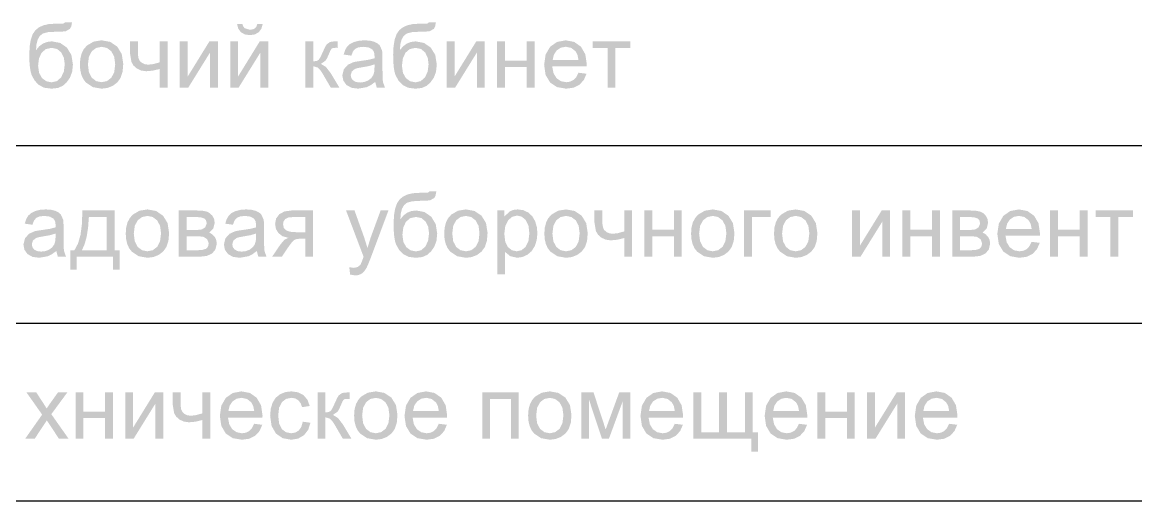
# Model space of a CAD drawing. Header units: millimetres. Extents: x 0 to 420, y 0 to 297.
# Drawn here: x 23.62 to 45.63, y 119.63 to 129.1 of the extents above; entities that cross this region are included whole.
import ezdxf

# ---------------------------------------------------------------- set-up
doc = ezdxf.new("R2010")
doc.units = ezdxf.units.MM
doc.layers.get('0').update_dxf_attribs({"linetype": 'CONTINUOUS'})

msp = doc.modelspace()

# ---------------------------------------------------------------- hatches: boundary and pattern name
at = {"true_color": 0x0000fb}
h = msp.add_hatch(color=0, dxfattribs=at)
h.paths.add_polyline_path([(24.469055, 129.096933), (24.605756, 129.095279), (24.590736, 129.017006), (24.564966, 128.966846), (24.483938, 128.920544), (24.410488, 128.91262), (24.28991, 128.910071), (24.127922, 128.9007), (24.027532, 128.873139), (23.967656, 128.824839), (23.92721, 128.754628), (23.903577, 128.661679), (23.893586, 128.545166), (23.956769, 128.621165), (24.030288, 128.675253), (24.113383, 128.707775), (24.207228, 128.718799), (24.371352, 128.687862), (24.504884, 128.595327), (24.593216, 128.449737), (24.622844, 128.260739), (24.607961, 128.11508), (24.563313, 127.998361), (24.498407, 127.90741), (24.422753, 127.839611), (24.326428, 127.797443), (24.201164, 127.783387), (24.055988, 127.80199), (23.947605, 127.857801), (23.867404, 127.942895), (23.808699, 128.049072), (23.787718, 128.117793), (23.772732, 128.208167), (23.763741, 128.320141), (23.760743, 128.453664), (23.7684, 128.620045), (23.791405, 128.756971), (23.829809, 128.864337), (23.883664, 128.942041), (23.953204, 128.997025), (24.039383, 129.036299), (24.142098, 129.059863), (24.261247, 129.067718), (24.385684, 129.068958), (24.441494, 129.072679)], flags=0)
h.paths.add_polyline_path([(24.461338, 128.265149), (24.444388, 128.394891), (24.393538, 128.499415), (24.311821, 128.567904), (24.202818, 128.590917), (24.088716, 128.566664), (24.004381, 128.494454), (23.952291, 128.381593), (23.934927, 128.236486), (23.954082, 128.095857), (24.012098, 127.992848), (24.098018, 127.929596), (24.201716, 127.908513), (24.306378, 127.932904), (24.389129, 128.006078), (24.443217, 128.119697)], flags=0)
h = msp.add_hatch(color=0, dxfattribs=at)
h.paths.add_polyline_path([(27.731148, 128.718799), (27.88604, 128.718799), (27.88604, 128.021512), (28.315988, 128.718799), (28.483006, 128.718799), (28.483006, 127.804333), (28.328115, 127.804333), (28.328115, 128.497762), (27.898167, 127.804333), (27.731148, 127.804333)], flags=0)
h.paths.add_polyline_path([(28.269135, 129.065513), (28.374968, 129.065513), (28.348785, 128.969946), (28.296144, 128.899598), (28.21925, 128.856465), (28.120858, 128.842271), (28.021501, 128.856465), (27.944469, 128.899598), (27.891897, 128.969533), (27.866196, 129.065513), (27.972029, 129.065513), (27.989806, 129.013837), (28.019985, 128.97787), (28.115897, 128.949207), (28.177013, 128.955959), (28.221179, 128.976768), (28.250944, 129.012872)], flags=0)
h = msp.add_hatch(color=0, dxfattribs=at)
h.paths.add_polyline_path([(31.660897, 129.096933), (31.797599, 129.095279), (31.782578, 129.017006), (31.756809, 128.966846), (31.67578, 128.920544), (31.602331, 128.91262), (31.481752, 128.910071), (31.319764, 128.9007), (31.219374, 128.873139), (31.159498, 128.824839), (31.119053, 128.754628), (31.095419, 128.661679), (31.085429, 128.545166), (31.148612, 128.621165), (31.22213, 128.675253), (31.305226, 128.707775), (31.39907, 128.718799), (31.563194, 128.687862), (31.696726, 128.595327), (31.785059, 128.449737), (31.814686, 128.260739), (31.799804, 128.11508), (31.755155, 127.998361), (31.69025, 127.90741), (31.614595, 127.839611), (31.51827, 127.797443), (31.393007, 127.783387), (31.24783, 127.80199), (31.139448, 127.857801), (31.059246, 127.942895), (31.000541, 128.049072), (30.979561, 128.117793), (30.964575, 128.208167), (30.955583, 128.320141), (30.952586, 128.453664), (30.960242, 128.620045), (30.983247, 128.756971), (31.021651, 128.864337), (31.075507, 128.942041), (31.145046, 128.997025), (31.231225, 129.036299), (31.333941, 129.059863), (31.453089, 129.067718), (31.577526, 129.068958), (31.633337, 129.072679)], flags=0)
h.paths.add_polyline_path([(31.65318, 128.265149), (31.63623, 128.394891), (31.585381, 128.499415), (31.503663, 128.567904), (31.39466, 128.590917), (31.280559, 128.566664), (31.196223, 128.494454), (31.144133, 128.381593), (31.12677, 128.236486), (31.145924, 128.095857), (31.20394, 127.992848), (31.289861, 127.929596), (31.393558, 127.908513), (31.49822, 127.932904), (31.580971, 128.006078), (31.635059, 128.119697)], flags=0)
h = msp.add_hatch(color=0, dxfattribs=at)
h.paths.add_polyline_path([(24.760931, 128.261842), (24.769733, 128.380585), (24.796208, 128.482948), (24.840461, 128.568877), (24.902593, 128.638322), (25.033162, 128.714251), (25.189776, 128.739745), (25.361273, 128.708739), (25.498457, 128.615722), (25.588029, 128.468478), (25.61807, 128.274519), (25.604841, 128.116596), (25.565154, 127.996707), (25.499973, 127.906997), (25.410814, 127.839611), (25.305049, 127.797443), (25.189776, 127.783387), (25.016212, 127.814048), (24.879442, 127.906308), (24.827438, 127.974727), (24.790421, 128.056789), (24.768286, 128.152494)], flags=0)
h.paths.add_polyline_path([(24.920232, 128.261842), (24.939318, 128.107984), (24.996851, 127.998361), (25.083185, 127.932904), (25.189776, 127.911269), (25.295678, 127.933179), (25.38215, 127.998912), (25.439477, 128.109706), (25.458769, 128.266802), (25.439408, 128.415699), (25.381599, 128.523669), (25.294783, 128.589401), (25.189776, 128.611312), (25.083185, 128.58947), (24.996851, 128.52422), (24.939318, 128.414942)], flags=0)
for points in [[(25.751802, 128.718799), (25.906693, 128.718799), (25.906693, 128.545717), (25.91, 128.44891), (25.919922, 128.383109), (25.94266, 128.33598), (25.984414, 128.295466), (26.041465, 128.267216), (26.111745, 128.257983), (26.212273, 128.269627), (26.338846, 128.304836), (26.338846, 128.718799), (26.494289, 128.718799), (26.494289, 127.804333), (26.338846, 127.804333), (26.338846, 128.173096), (26.200697, 128.13961), (26.072058, 128.128447), (25.973803, 128.141677), (25.887952, 128.181364), (25.821117, 128.240137), (25.779914, 128.3109), (25.751802, 128.479572)], [(26.73604, 128.718799), (26.890931, 128.718799), (26.890931, 128.021512), (27.320879, 128.718799), (27.487897, 128.718799), (27.487897, 127.804333), (27.333006, 127.804333), (27.333006, 128.497762), (26.903058, 127.804333), (26.73604, 127.804333)], [(29.220039, 128.718799), (29.375482, 128.718799), (29.375482, 128.323578), (29.438251, 128.330606), (29.47911, 128.35169), (29.515904, 128.407362), (29.566753, 128.517605), (29.607543, 128.607385), (29.640065, 128.66037), (29.70566, 128.706672), (29.754029, 128.715629), (29.824722, 128.718799), (29.856141, 128.718799), (29.856141, 128.590917), (29.812595, 128.591468), (29.762297, 128.586921), (29.734323, 128.573278), (29.71131, 128.535658), (29.679201, 128.46083), (29.645302, 128.384694), (29.614709, 128.336256), (29.52431, 128.273968), (29.623046, 128.213679), (29.720543, 128.087657), (29.890317, 127.804333), (29.719991, 127.804333), (29.554627, 128.087657), (29.506671, 128.158351), (29.46533, 128.200105), (29.375482, 128.227115), (29.375482, 127.804333), (29.220039, 127.804333)], [(32.010651, 128.718799), (32.165542, 128.718799), (32.165542, 128.021512), (32.59549, 128.718799), (32.762508, 128.718799), (32.762508, 127.804333), (32.607617, 127.804333), (32.607617, 128.497762), (32.177669, 127.804333), (32.010651, 127.804333)], [(33.006862, 128.718799), (33.161753, 128.718799), (33.161753, 128.33846), (33.59115, 128.33846), (33.59115, 128.718799), (33.746593, 128.718799), (33.746593, 127.804333), (33.59115, 127.804333), (33.59115, 128.210027), (33.161753, 128.210027), (33.161753, 127.804333), (33.006862, 127.804333)], [(34.894391, 128.718799), (35.63798, 128.718799), (35.63798, 128.590917), (35.34308, 128.590917), (35.34308, 127.804333), (35.189291, 127.804333), (35.189291, 128.590917), (34.894391, 128.590917)], [(30.102274, 124.107773), (30.085186, 124.253294), (30.173932, 124.239513), (30.256614, 124.256601), (30.307326, 124.305108), (30.32648, 124.345553), (30.35473, 124.420312), (30.368511, 124.458346), (30.021796, 125.374466), (30.188814, 125.374466), (30.378984, 124.844748), (30.44513, 124.633081), (30.509071, 124.84144), (30.704752, 125.374466), (30.859643, 125.374466), (30.511827, 124.444565), (30.461873, 124.317304), (30.424735, 124.236757), (30.380224, 124.17068), (30.329926, 124.124861), (30.271221, 124.098058), (30.202595, 124.089032)], [(34.93208, 125.374466), (35.086972, 125.374466), (35.086972, 125.201384), (35.090279, 125.104577), (35.100201, 125.038776), (35.122938, 124.991647), (35.164693, 124.951132), (35.221744, 124.922883), (35.292024, 124.91365), (35.392552, 124.925294), (35.519124, 124.960503), (35.519124, 125.374466), (35.674567, 125.374466), (35.674567, 124.46), (35.519124, 124.46), (35.519124, 124.828763), (35.380976, 124.795276), (35.252336, 124.784114), (35.154082, 124.797343), (35.06823, 124.837031), (35.001395, 124.895804), (34.960192, 124.966566), (34.93208, 125.135238)], [(35.91742, 125.374466), (36.072312, 125.374466), (36.072312, 124.994127), (36.501709, 124.994127), (36.501709, 125.374466), (36.657151, 125.374466), (36.657151, 124.46), (36.501709, 124.46), (36.501709, 124.865694), (36.072312, 124.865694), (36.072312, 124.46), (35.91742, 124.46)], [(37.889837, 125.374466), (38.415696, 125.374466), (38.415696, 125.246584), (38.044728, 125.246584), (38.044728, 124.46), (37.889837, 124.46)], [(40.023145, 125.374466), (40.178036, 125.374466), (40.178036, 124.677178), (40.607984, 125.374466), (40.775002, 125.374466), (40.775002, 124.46), (40.620111, 124.46), (40.620111, 125.153428), (40.190163, 124.46), (40.023145, 124.46)], [(41.019356, 125.374466), (41.174248, 125.374466), (41.174248, 124.994127), (41.603644, 124.994127), (41.603644, 125.374466), (41.759087, 125.374466), (41.759087, 124.46), (41.603644, 124.46), (41.603644, 124.865694), (41.174248, 124.865694), (41.174248, 124.46), (41.019356, 124.46)], [(43.937037, 125.374466), (44.091928, 125.374466), (44.091928, 124.994127), (44.521325, 124.994127), (44.521325, 125.374466), (44.676768, 125.374466), (44.676768, 124.46), (44.521325, 124.46), (44.521325, 124.865694), (44.091928, 124.865694), (44.091928, 124.46), (43.937037, 124.46)], [(44.834797, 125.374466), (45.578387, 125.374466), (45.578387, 125.246584), (45.283487, 125.246584), (45.283487, 124.46), (45.129698, 124.46), (45.129698, 125.246584), (44.834797, 125.246584)], [(23.680125, 120.861666), (24.014713, 121.337365), (23.705481, 121.776132), (23.898958, 121.776132), (24.039517, 121.56171), (24.103458, 121.459184), (24.172912, 121.560056), (24.327252, 121.776132), (24.51246, 121.776132), (24.196063, 121.345633), (24.536714, 120.861666), (24.345993, 120.861666), (24.15858, 121.146093), (24.108419, 121.222712), (23.86809, 120.861666)], [(24.674935, 121.776132), (24.829827, 121.776132), (24.829827, 121.395794), (25.259224, 121.395794), (25.259224, 121.776132), (25.414666, 121.776132), (25.414666, 120.861666), (25.259224, 120.861666), (25.259224, 121.267361), (24.829827, 121.267361), (24.829827, 120.861666), (24.674935, 120.861666)], [(25.656481, 121.776132), (25.811372, 121.776132), (25.811372, 121.078845), (26.24132, 121.776132), (26.408338, 121.776132), (26.408338, 120.861666), (26.253447, 120.861666), (26.253447, 121.555095), (25.823499, 120.861666), (25.656481, 120.861666)], [(26.594815, 121.776132), (26.749706, 121.776132), (26.749706, 121.603051), (26.753013, 121.506244), (26.762935, 121.440442), (26.785673, 121.393313), (26.827427, 121.352799), (26.884478, 121.324549), (26.954758, 121.315316), (27.055286, 121.326961), (27.181859, 121.36217), (27.181859, 121.776132), (27.337302, 121.776132), (27.337302, 120.861666), (27.181859, 120.861666), (27.181859, 121.230429), (27.04371, 121.196943), (26.915071, 121.185781), (26.816816, 121.19901), (26.730965, 121.238697), (26.66413, 121.297471), (26.622927, 121.368233), (26.594815, 121.536905)], [(29.165787, 121.196805), (29.317922, 121.176961), (29.273412, 121.036333), (29.190041, 120.930017), (29.075594, 120.863044), (28.937584, 120.84072), (28.767947, 120.871381), (28.635518, 120.963641), (28.549942, 121.112814), (28.521416, 121.315316), (28.533543, 121.454154), (28.570475, 121.574388), (28.632142, 121.671539), (28.719854, 121.741406), (28.824447, 121.783091), (28.938135, 121.797079), (29.073596, 121.77813), (29.181772, 121.721562), (29.259425, 121.630129), (29.303591, 121.50769), (29.152558, 121.484539), (29.122792, 121.565086), (29.07649, 121.622894), (29.016132, 121.657897), (28.944199, 121.669748), (28.837952, 121.648664), (28.754029, 121.585412), (28.698977, 121.47696), (28.680718, 121.319726), (28.698219, 121.160563), (28.751273, 121.051835), (28.832646, 120.989341), (28.93593, 120.968602), (29.019439, 120.982382), (29.088066, 121.024275), (29.138089, 121.09545)], [(29.457798, 121.776132), (29.613241, 121.776132), (29.613241, 121.380911), (29.67601, 121.387939), (29.716869, 121.409023), (29.753663, 121.464696), (29.804512, 121.574939), (29.845302, 121.664718), (29.877824, 121.717704), (29.943419, 121.764006), (29.991788, 121.772963), (30.062481, 121.776132), (30.0939, 121.776132), (30.0939, 121.64825), (30.050354, 121.648802), (30.000056, 121.644254), (29.972082, 121.630611), (29.949069, 121.592991), (29.91696, 121.518164), (29.883061, 121.442027), (29.852468, 121.393589), (29.762069, 121.331302), (29.860805, 121.271012), (29.958301, 121.144991), (30.128076, 120.861666), (29.95775, 120.861666), (29.792386, 121.144991), (29.74443, 121.215684), (29.703089, 121.257439), (29.613241, 121.284448), (29.613241, 120.861666), (29.457798, 120.861666)], [(32.714134, 121.776132), (33.435674, 121.776132), (33.435674, 120.861666), (33.280783, 120.861666), (33.280783, 121.64825), (32.869025, 121.64825), (32.869025, 120.861666), (32.714134, 120.861666)], [(34.672055, 121.776132), (34.912936, 121.776132), (35.153266, 121.044118), (35.420606, 121.776132), (35.643297, 121.776132), (35.643297, 120.861666), (35.488405, 120.861666), (35.488405, 121.59809), (35.217758, 120.861666), (35.079403, 120.861666), (34.82364, 121.633368), (34.82364, 120.861666), (34.672055, 120.861666)], [(36.887124, 121.776132), (37.042567, 121.776132), (37.042567, 120.988997), (37.395345, 120.988997), (37.395345, 121.776132), (37.550236, 121.776132), (37.550236, 120.988997), (37.904668, 120.988997), (37.904668, 121.776132), (38.058457, 121.776132), (38.058457, 120.988997), (38.160983, 120.988997), (38.160983, 120.602595), (38.03255, 120.602595), (38.03255, 120.861666), (36.887124, 120.861666)], [(39.338105, 121.776132), (39.492997, 121.776132), (39.492997, 121.395794), (39.922393, 121.395794), (39.922393, 121.776132), (40.077836, 121.776132), (40.077836, 120.861666), (39.922393, 120.861666), (39.922393, 121.267361), (39.492997, 121.267361), (39.492997, 120.861666), (39.338105, 120.861666)], [(40.31965, 121.776132), (40.474542, 121.776132), (40.474542, 121.078845), (40.90449, 121.776132), (41.071508, 121.776132), (41.071508, 120.861666), (40.916617, 120.861666), (40.916617, 121.555095), (40.486669, 120.861666), (40.31965, 120.861666)]]:
    msp.add_hatch(color=0, dxfattribs=at).paths.add_polyline_path(points, flags=0)
h = msp.add_hatch(color=0, dxfattribs=at)
h.paths.add_polyline_path([(30.597817, 127.917332), (30.513206, 127.854562), (30.431901, 127.813703), (30.261025, 127.783387), (30.127424, 127.801715), (30.028963, 127.857249), (29.968467, 127.941172), (29.948486, 128.045765), (29.978803, 128.168135), (30.058729, 128.257432), (30.170625, 128.308144), (30.227745, 128.319719), (30.308429, 128.331295), (30.4709, 128.355755), (30.584588, 128.384763), (30.585691, 128.425552), (30.574597, 128.505892), (30.541593, 128.558947), (30.467662, 128.598152), (30.365204, 128.611312), (30.269706, 128.601528), (30.203147, 128.572727), (30.158016, 128.51981), (30.126528, 128.437128), (29.974944, 128.458074), (30.002229, 128.546131), (30.042743, 128.61517), (30.100552, 128.668018), (30.179445, 128.707223), (30.276183, 128.731546), (30.387804, 128.739745), (30.493638, 128.732786), (30.577974, 128.712184), (30.641225, 128.680765), (30.685461, 128.642731), (30.733967, 128.537449), (30.739686, 128.481707), (30.741684, 128.394133), (30.741684, 128.187427), (30.742305, 128.08913), (30.744165, 128.010832), (30.747266, 127.952481), (30.751606, 127.914025), (30.790743, 127.804333), (30.628685, 127.804333)], flags=0)
h.paths.add_polyline_path([(30.584588, 128.263495), (30.479168, 128.231387), (30.33158, 128.205066), (30.25, 128.190184), (30.196533, 128.173647), (30.135348, 128.123486), (30.11385, 128.049624), (30.125495, 127.992917), (30.160704, 127.946546), (30.218168, 127.915541), (30.297956, 127.905205), (30.382568, 127.914851), (30.457257, 127.944342), (30.517615, 127.990575), (30.559783, 128.051277), (30.578387, 128.116596), (30.584588, 128.20672)], flags=0)
h = msp.add_hatch(color=0, dxfattribs=at)
h.paths.add_polyline_path([(34.614588, 128.098682), (34.774991, 128.078838), (34.720835, 127.954263), (34.634432, 127.861108), (34.517574, 127.802817), (34.372604, 127.783387), (34.192426, 127.814117), (34.054002, 127.906859), (33.965945, 128.055687), (33.936593, 128.254124), (33.966083, 128.458625), (34.055104, 128.611863), (34.191668, 128.707637), (34.363785, 128.739745), (34.530459, 128.708395), (34.663646, 128.614619), (34.750738, 128.464482), (34.779952, 128.263495), (34.77885, 128.222154), (34.096997, 128.222154), (34.122284, 128.088691), (34.181884, 127.991195), (34.268218, 127.931181), (34.373156, 127.911269), (34.452117, 127.922431), (34.518676, 127.955917), (34.572833, 128.013864)], flags=0)
h.paths.add_polyline_path([(34.105265, 128.349485), (34.616241, 128.349485), (34.596329, 128.450288), (34.557813, 128.522566), (34.472374, 128.589815), (34.365439, 128.612414), (34.267391, 128.594362), (34.186294, 128.540756), (34.129656, 128.456903)], flags=0)
h = msp.add_hatch(color=0, dxfattribs=at)
h.paths.add_polyline_path([(31.669797, 125.752599), (31.806498, 125.750946), (31.791477, 125.672673), (31.765708, 125.622513), (31.68468, 125.57621), (31.61123, 125.568287), (31.490652, 125.565737), (31.328663, 125.556367), (31.228273, 125.528806), (31.168398, 125.480506), (31.127952, 125.410295), (31.104319, 125.317346), (31.094328, 125.200833), (31.157511, 125.276832), (31.231029, 125.33092), (31.314125, 125.363441), (31.407969, 125.374466), (31.572094, 125.343529), (31.705626, 125.250993), (31.793958, 125.105404), (31.823586, 124.916406), (31.808703, 124.770747), (31.764055, 124.654027), (31.699149, 124.563077), (31.623495, 124.495277), (31.52717, 124.453109), (31.401906, 124.439053), (31.25673, 124.457657), (31.148347, 124.513467), (31.068145, 124.598561), (31.009441, 124.704739), (30.98846, 124.77346), (30.973474, 124.863834), (30.964482, 124.975808), (30.961485, 125.109331), (30.969142, 125.275712), (30.992146, 125.412637), (31.030551, 125.520004), (31.084406, 125.597708), (31.153945, 125.652692), (31.240124, 125.691966), (31.34284, 125.71553), (31.461989, 125.723385), (31.586425, 125.724625), (31.642236, 125.728346)], flags=0)
h.paths.add_polyline_path([(31.66208, 124.920815), (31.64513, 125.050558), (31.59428, 125.155082), (31.512563, 125.22357), (31.40356, 125.246584), (31.289458, 125.22233), (31.205122, 125.150121), (31.153032, 125.03726), (31.135669, 124.892152), (31.154824, 124.751523), (31.212839, 124.648515), (31.29876, 124.585263), (31.402457, 124.564179), (31.507119, 124.58857), (31.58987, 124.661744), (31.643958, 124.775364)], flags=0)
h = msp.add_hatch(color=0, dxfattribs=at)
h.paths.add_polyline_path([(24.294273, 124.572999), (24.209661, 124.510229), (24.128357, 124.46937), (23.95748, 124.439053), (23.82388, 124.457381), (23.725419, 124.512916), (23.664923, 124.596839), (23.644941, 124.701432), (23.675258, 124.823802), (23.755184, 124.913098), (23.867081, 124.96381), (23.924201, 124.975386), (24.004885, 124.986961), (24.167356, 125.011421), (24.281044, 125.040429), (24.282146, 125.081219), (24.271053, 125.161559), (24.238049, 125.214613), (24.164117, 125.253818), (24.06166, 125.266979), (23.966162, 125.257195), (23.899603, 125.228394), (23.854472, 125.175477), (23.822984, 125.092795), (23.6714, 125.113741), (23.698685, 125.201797), (23.739199, 125.270837), (23.797008, 125.323685), (23.8759, 125.36289), (23.972639, 125.387213), (24.08426, 125.395412), (24.190093, 125.388453), (24.274429, 125.367851), (24.337681, 125.336432), (24.381916, 125.298398), (24.430423, 125.193116), (24.436142, 125.137374), (24.43814, 125.0498), (24.43814, 124.843094), (24.43876, 124.744797), (24.440621, 124.666499), (24.443721, 124.608147), (24.448062, 124.569691), (24.487198, 124.46), (24.325141, 124.46)], flags=0)
h.paths.add_polyline_path([(24.281044, 124.919162), (24.175624, 124.887054), (24.028036, 124.860733), (23.946456, 124.84585), (23.892988, 124.829314), (23.831803, 124.779153), (23.810306, 124.70529), (23.82195, 124.648584), (23.857159, 124.602213), (23.914623, 124.571207), (23.994412, 124.560872), (24.079023, 124.570518), (24.153713, 124.600008), (24.214071, 124.646241), (24.256239, 124.706944), (24.274843, 124.772263), (24.281044, 124.862387)], flags=0)
h = msp.add_hatch(color=0, dxfattribs=at)
h.paths.add_polyline_path([(24.809445, 125.374466), (25.44665, 125.374466), (25.44665, 124.58733), (25.545869, 124.58733), (25.545869, 124.200928), (25.418538, 124.200928), (25.418538, 124.46), (24.698099, 124.46), (24.698099, 124.200928), (24.570769, 124.200928), (24.570769, 124.58733), (24.652349, 124.58733), (24.723559, 124.719622), (24.773478, 124.894908), (24.802107, 125.11319)], flags=0)
h.paths.add_polyline_path([(24.938429, 125.246584), (24.923331, 125.038233), (24.895366, 124.858873), (24.854481, 124.708555), (24.800625, 124.58733), (25.29231, 124.58733), (25.29231, 125.246584)], flags=0)
h = msp.add_hatch(color=0, dxfattribs=at)
h.paths.add_polyline_path([(25.66703, 124.917508), (25.675832, 125.036252), (25.702308, 125.138614), (25.74656, 125.224544), (25.808693, 125.293988), (25.939262, 125.369918), (26.095876, 125.395412), (26.267373, 125.364406), (26.404556, 125.271388), (26.494129, 125.124145), (26.52417, 124.930186), (26.510941, 124.772263), (26.471253, 124.652374), (26.406072, 124.562663), (26.316913, 124.495277), (26.211149, 124.453109), (26.095876, 124.439053), (25.922312, 124.469715), (25.785542, 124.561974), (25.733538, 124.630394), (25.69652, 124.712456), (25.674386, 124.808161)], flags=0)
h.paths.add_polyline_path([(25.826331, 124.917508), (25.845417, 124.76365), (25.90295, 124.654027), (25.989284, 124.58857), (26.095876, 124.566935), (26.201778, 124.588846), (26.28825, 124.654578), (26.345576, 124.765373), (26.364869, 124.922469), (26.345507, 125.071366), (26.287699, 125.179335), (26.200882, 125.245068), (26.095876, 125.266979), (25.989284, 125.245137), (25.90295, 125.179887), (25.845417, 125.070608)], flags=0)
h = msp.add_hatch(color=0, dxfattribs=at)
h.paths.add_polyline_path([(26.715779, 125.374466), (27.072966, 125.374466), (27.18755, 125.368816), (27.268648, 125.352417), (27.328317, 125.32148), (27.378891, 125.27194), (27.413617, 125.207516), (27.425193, 125.131931), (27.398183, 125.017278), (27.316603, 124.93625), (27.375446, 124.905313), (27.423539, 124.855772), (27.455785, 124.791142), (27.466534, 124.715763), (27.438766, 124.602351), (27.373378, 124.522838), (27.26975, 124.475709), (27.128088, 124.46), (26.715779, 124.46)], flags=0)
h.paths.add_polyline_path([(26.87067, 124.989717), (27.036035, 124.989717), (27.11913, 124.992198), (27.171634, 124.999639), (27.238331, 125.041532), (27.267545, 125.117048), (27.254729, 125.178233), (27.216282, 125.217921), (27.146829, 125.23928), (27.040996, 125.246584), (26.87067, 125.246584)], flags=0)
h.paths.add_polyline_path([(26.87067, 124.58733), (27.07462, 124.58733), (27.185483, 124.594841), (27.255418, 124.617647), (27.292694, 124.659402), (27.307233, 124.72348), (27.278569, 124.80506), (27.204707, 124.852465), (27.145038, 124.859906), (27.058083, 124.862387), (26.87067, 124.862387)], flags=0)
h = msp.add_hatch(color=0, dxfattribs=at)
h.paths.add_polyline_path([(28.256907, 124.572999), (28.172295, 124.510229), (28.090991, 124.46937), (27.920114, 124.439053), (27.786513, 124.457381), (27.688053, 124.512916), (27.627557, 124.596839), (27.607575, 124.701432), (27.637892, 124.823802), (27.717818, 124.913098), (27.829715, 124.96381), (27.886835, 124.975386), (27.967519, 124.986961), (28.129989, 125.011421), (28.243678, 125.040429), (28.24478, 125.081219), (28.233687, 125.161559), (28.200683, 125.214613), (28.126751, 125.253818), (28.024294, 125.266979), (27.928796, 125.257195), (27.862237, 125.228394), (27.817106, 125.175477), (27.785618, 125.092795), (27.634034, 125.113741), (27.661319, 125.201797), (27.701833, 125.270837), (27.759642, 125.323685), (27.838534, 125.36289), (27.935273, 125.387213), (28.046894, 125.395412), (28.152727, 125.388453), (28.237063, 125.367851), (28.300315, 125.336432), (28.34455, 125.298398), (28.393057, 125.193116), (28.398776, 125.137374), (28.400774, 125.0498), (28.400774, 124.843094), (28.401394, 124.744797), (28.403254, 124.666499), (28.406355, 124.608147), (28.410696, 124.569691), (28.449832, 124.46), (28.287775, 124.46)], flags=0)
h.paths.add_polyline_path([(28.243678, 124.919162), (28.138258, 124.887054), (27.99067, 124.860733), (27.90909, 124.84585), (27.855622, 124.829314), (27.794437, 124.779153), (27.77294, 124.70529), (27.784584, 124.648584), (27.819793, 124.602213), (27.877257, 124.571207), (27.957046, 124.560872), (28.041657, 124.570518), (28.116347, 124.600008), (28.176705, 124.646241), (28.218873, 124.706944), (28.237476, 124.772263), (28.243678, 124.862387)], flags=0)
h = msp.add_hatch(color=0, dxfattribs=at)
h.paths.add_polyline_path([(29.369596, 125.374466), (29.369596, 124.46), (29.215807, 124.46), (29.215807, 124.816636), (29.125959, 124.816636), (29.054508, 124.811261), (29.00414, 124.795138), (28.9546, 124.750766), (28.887283, 124.660091), (28.752235, 124.46), (28.559861, 124.46), (28.72743, 124.706393), (28.803498, 124.794449), (28.879566, 124.833723), (28.764224, 124.866521), (28.682782, 124.929084), (28.634688, 125.012593), (28.618841, 125.107677), (28.639649, 125.215302), (28.702626, 125.300603), (28.805152, 125.355931), (28.945712, 125.374466)], flags=0)
h.paths.add_polyline_path([(29.215807, 125.246584), (28.995321, 125.246584), (28.880944, 125.235559), (28.816176, 125.203038), (28.78641, 125.156391), (28.776489, 125.102717), (28.791096, 125.031196), (28.835469, 124.982), (28.91698, 124.953475), (29.044379, 124.943967), (29.215807, 124.943967)], flags=0)
h = msp.add_hatch(color=0, dxfattribs=at)
h.paths.add_polyline_path([(31.961672, 124.917508), (31.970475, 125.036252), (31.99695, 125.138614), (32.041202, 125.224544), (32.103335, 125.293988), (32.233904, 125.369918), (32.390518, 125.395412), (32.562015, 125.364406), (32.699198, 125.271388), (32.788771, 125.124145), (32.818812, 124.930186), (32.805583, 124.772263), (32.765896, 124.652374), (32.700714, 124.562663), (32.611555, 124.495277), (32.505791, 124.453109), (32.390518, 124.439053), (32.216954, 124.469715), (32.080184, 124.561974), (32.02818, 124.630394), (31.991162, 124.712456), (31.969028, 124.808161)], flags=0)
h.paths.add_polyline_path([(32.120974, 124.917508), (32.140059, 124.76365), (32.197593, 124.654027), (32.283927, 124.58857), (32.390518, 124.566935), (32.49642, 124.588846), (32.582892, 124.654578), (32.640218, 124.765373), (32.659511, 124.922469), (32.64015, 125.071366), (32.582341, 125.179335), (32.495524, 125.245068), (32.390518, 125.266979), (32.283927, 125.245137), (32.197593, 125.179887), (32.140059, 125.070608)], flags=0)
h = msp.add_hatch(color=0, dxfattribs=at)
h.paths.add_polyline_path([(33.009318, 124.109427), (33.009318, 125.374466), (33.15043, 125.374466), (33.15043, 125.255954), (33.263429, 125.360134), (33.332882, 125.386455), (33.415564, 125.395412), (33.525945, 125.380185), (33.62227, 125.334778), (33.700818, 125.262087), (33.757869, 125.165004), (33.792113, 125.049731), (33.80362, 124.924123), (33.790873, 124.790866), (33.752908, 124.671666), (33.690965, 124.572172), (33.606285, 124.499136), (33.507893, 124.454212), (33.40454, 124.439053), (33.265634, 124.471575), (33.16421, 124.554809), (33.16421, 124.109427)], flags=0)
h.paths.add_polyline_path([(33.149878, 124.911996), (33.167655, 124.758483), (33.220985, 124.651271), (33.299878, 124.588019), (33.394067, 124.566935), (33.489978, 124.58857), (33.571007, 124.654027), (33.626335, 124.765648), (33.64487, 124.925225), (33.626748, 125.077843), (33.57266, 125.187052), (33.493768, 125.252303), (33.401232, 125.274144), (33.307802, 125.250993), (33.225946, 125.18154), (33.168895, 125.067852)], flags=0)
h = msp.add_hatch(color=0, dxfattribs=at)
h.paths.add_polyline_path([(33.941209, 124.917508), (33.950011, 125.036252), (33.976487, 125.138614), (34.020739, 125.224544), (34.082872, 125.293988), (34.213441, 125.369918), (34.370055, 125.395412), (34.541552, 125.364406), (34.678735, 125.271388), (34.768308, 125.124145), (34.798349, 124.930186), (34.78512, 124.772263), (34.745432, 124.652374), (34.680251, 124.562663), (34.591092, 124.495277), (34.485328, 124.453109), (34.370055, 124.439053), (34.196491, 124.469715), (34.059721, 124.561974), (34.007717, 124.630394), (33.970699, 124.712456), (33.948565, 124.808161)], flags=0)
h.paths.add_polyline_path([(34.10051, 124.917508), (34.119596, 124.76365), (34.177129, 124.654027), (34.263463, 124.58857), (34.370055, 124.566935), (34.475957, 124.588846), (34.562429, 124.654578), (34.619755, 124.765373), (34.639048, 124.922469), (34.619686, 125.071366), (34.561878, 125.179335), (34.475061, 125.245068), (34.370055, 125.266979), (34.263463, 125.245137), (34.177129, 125.179887), (34.119596, 125.070608)], flags=0)
h = msp.add_hatch(color=0, dxfattribs=at)
h.paths.add_polyline_path([(36.841088, 124.917508), (36.84989, 125.036252), (36.876366, 125.138614), (36.920618, 125.224544), (36.982751, 125.293988), (37.11332, 125.369918), (37.269934, 125.395412), (37.441431, 125.364406), (37.578614, 125.271388), (37.668187, 125.124145), (37.698228, 124.930186), (37.684999, 124.772263), (37.645311, 124.652374), (37.58013, 124.562663), (37.490971, 124.495277), (37.385207, 124.453109), (37.269934, 124.439053), (37.09637, 124.469715), (36.9596, 124.561974), (36.907596, 124.630394), (36.870578, 124.712456), (36.848444, 124.808161)], flags=0)
h.paths.add_polyline_path([(37.000389, 124.917508), (37.019475, 124.76365), (37.077008, 124.654027), (37.163342, 124.58857), (37.269934, 124.566935), (37.375836, 124.588846), (37.462308, 124.654578), (37.519634, 124.765373), (37.538927, 124.922469), (37.519565, 125.071366), (37.461757, 125.179335), (37.37494, 125.245068), (37.269934, 125.266979), (37.163342, 125.245137), (37.077008, 125.179887), (37.019475, 125.070608)], flags=0)
h = msp.add_hatch(color=0, dxfattribs=at)
h.paths.add_polyline_path([(38.480615, 124.917508), (38.489417, 125.036252), (38.515892, 125.138614), (38.560145, 125.224544), (38.622277, 125.293988), (38.752846, 125.369918), (38.90946, 125.395412), (39.080957, 125.364406), (39.218141, 125.271388), (39.307713, 125.124145), (39.337754, 124.930186), (39.324525, 124.772263), (39.284838, 124.652374), (39.219657, 124.562663), (39.130497, 124.495277), (39.024733, 124.453109), (38.90946, 124.439053), (38.735896, 124.469715), (38.599126, 124.561974), (38.547122, 124.630394), (38.510105, 124.712456), (38.48797, 124.808161)], flags=0)
h.paths.add_polyline_path([(38.639916, 124.917508), (38.659002, 124.76365), (38.716535, 124.654027), (38.802869, 124.58857), (38.90946, 124.566935), (39.015362, 124.588846), (39.101834, 124.654578), (39.159161, 124.765373), (39.178453, 124.922469), (39.159092, 125.071366), (39.101283, 125.179335), (39.014467, 125.245068), (38.90946, 125.266979), (38.802869, 125.245137), (38.716535, 125.179887), (38.659002, 125.070608)], flags=0)
h = msp.add_hatch(color=0, dxfattribs=at)
h.paths.add_polyline_path([(42.002004, 125.374466), (42.359191, 125.374466), (42.473775, 125.368816), (42.554873, 125.352417), (42.614542, 125.32148), (42.665116, 125.27194), (42.699842, 125.207516), (42.711418, 125.131931), (42.684408, 125.017278), (42.602829, 124.93625), (42.661671, 124.905313), (42.709764, 124.855772), (42.74201, 124.791142), (42.752759, 124.715763), (42.724992, 124.602351), (42.659604, 124.522838), (42.555975, 124.475709), (42.414313, 124.46), (42.002004, 124.46)], flags=0)
h.paths.add_polyline_path([(42.156895, 124.989717), (42.32226, 124.989717), (42.405356, 124.992198), (42.457859, 124.999639), (42.524556, 125.041532), (42.55377, 125.117048), (42.540955, 125.178233), (42.502507, 125.217921), (42.433054, 125.23928), (42.327221, 125.246584), (42.156895, 125.246584)], flags=0)
h.paths.add_polyline_path([(42.156895, 124.58733), (42.360845, 124.58733), (42.471708, 124.594841), (42.541644, 124.617647), (42.57892, 124.659402), (42.593458, 124.72348), (42.564795, 124.80506), (42.490932, 124.852465), (42.431263, 124.859906), (42.344309, 124.862387), (42.156895, 124.862387)], flags=0)
h = msp.add_hatch(color=0, dxfattribs=at)
h.paths.add_polyline_path([(43.572346, 124.754348), (43.73275, 124.734505), (43.678593, 124.60993), (43.59219, 124.516775), (43.475333, 124.458484), (43.330363, 124.439053), (43.150184, 124.469784), (43.011761, 124.562526), (42.923704, 124.711354), (42.894352, 124.909791), (42.923842, 125.114292), (43.012863, 125.26753), (43.149427, 125.363304), (43.321544, 125.395412), (43.488217, 125.364061), (43.621405, 125.270286), (43.708497, 125.120149), (43.737711, 124.919162), (43.736609, 124.877821), (43.054755, 124.877821), (43.080042, 124.744358), (43.139642, 124.646861), (43.225977, 124.586848), (43.330914, 124.566935), (43.409876, 124.578097), (43.476435, 124.611584), (43.530592, 124.66953)], flags=0)
h.paths.add_polyline_path([(43.063024, 125.005151), (43.574, 125.005151), (43.554087, 125.105955), (43.515571, 125.178233), (43.430133, 125.245481), (43.323197, 125.268081), (43.22515, 125.250029), (43.144052, 125.196423), (43.087415, 125.112569)], flags=0)
h = msp.add_hatch(color=0, dxfattribs=at)
h.paths.add_polyline_path([(28.205233, 121.156015), (28.365637, 121.136171), (28.31148, 121.011597), (28.225077, 120.918441), (28.108219, 120.86015), (27.96325, 120.84072), (27.783071, 120.87145), (27.644647, 120.964192), (27.556591, 121.11302), (27.527238, 121.311458), (27.556728, 121.515959), (27.64575, 121.669197), (27.782313, 121.76497), (27.95443, 121.797079), (28.121104, 121.765728), (28.254291, 121.671953), (28.341383, 121.521815), (28.370598, 121.320829), (28.369495, 121.279487), (27.687642, 121.279487), (27.712929, 121.146024), (27.772529, 121.048528), (27.858863, 120.988515), (27.963801, 120.968602), (28.042762, 120.979764), (28.109322, 121.01325), (28.163479, 121.071197)], flags=0)
h.paths.add_polyline_path([(27.69591, 121.406818), (28.206887, 121.406818), (28.186974, 121.507622), (28.148458, 121.5799), (28.06302, 121.647148), (27.956084, 121.669748), (27.858036, 121.651695), (27.776939, 121.59809), (27.720301, 121.514236)], flags=0)
h = msp.add_hatch(color=0, dxfattribs=at)
h.paths.add_polyline_path([(30.180732, 121.319175), (30.189535, 121.437919), (30.21601, 121.540281), (30.260262, 121.62621), (30.322395, 121.695655), (30.452964, 121.771585), (30.609578, 121.797079), (30.781075, 121.766073), (30.918259, 121.673055), (31.007831, 121.525812), (31.037872, 121.331853), (31.024643, 121.17393), (30.984956, 121.05404), (30.919774, 120.96433), (30.830615, 120.896944), (30.724851, 120.854776), (30.609578, 120.84072), (30.436014, 120.871381), (30.299244, 120.963641), (30.24724, 121.032061), (30.210222, 121.114123), (30.188088, 121.209828)], flags=0)
h.paths.add_polyline_path([(30.340034, 121.319175), (30.35912, 121.165317), (30.416653, 121.055694), (30.502987, 120.990237), (30.609578, 120.968602), (30.71548, 120.990513), (30.801952, 121.056245), (30.859278, 121.167039), (30.878571, 121.324136), (30.85921, 121.473033), (30.801401, 121.581002), (30.714584, 121.646735), (30.609578, 121.668645), (30.502987, 121.646803), (30.416653, 121.581553), (30.35912, 121.472275)], flags=0)
h = msp.add_hatch(color=0, dxfattribs=at)
h.paths.add_polyline_path([(31.854559, 121.156015), (32.014963, 121.136171), (31.960806, 121.011597), (31.874403, 120.918441), (31.757545, 120.86015), (31.612576, 120.84072), (31.432397, 120.87145), (31.293973, 120.964192), (31.205916, 121.11302), (31.176564, 121.311458), (31.206054, 121.515959), (31.295076, 121.669197), (31.431639, 121.76497), (31.603756, 121.797079), (31.77043, 121.765728), (31.903617, 121.671953), (31.990709, 121.521815), (32.019924, 121.320829), (32.018821, 121.279487), (31.336968, 121.279487), (31.362255, 121.146024), (31.421855, 121.048528), (31.508189, 120.988515), (31.613127, 120.968602), (31.692088, 120.979764), (31.758648, 121.01325), (31.812804, 121.071197)], flags=0)
h.paths.add_polyline_path([(31.345236, 121.406818), (31.856213, 121.406818), (31.8363, 121.507622), (31.797784, 121.5799), (31.712345, 121.647148), (31.60541, 121.669748), (31.507362, 121.651695), (31.426265, 121.59809), (31.369627, 121.514236)], flags=0)
h = msp.add_hatch(color=0, dxfattribs=at)
h.paths.add_polyline_path([(33.62, 121.319175), (33.628802, 121.437919), (33.655277, 121.540281), (33.69953, 121.62621), (33.761662, 121.695655), (33.892231, 121.771585), (34.048845, 121.797079), (34.220342, 121.766073), (34.357526, 121.673055), (34.447098, 121.525812), (34.477139, 121.331853), (34.46391, 121.17393), (34.424223, 121.05404), (34.359042, 120.96433), (34.269882, 120.896944), (34.164118, 120.854776), (34.048845, 120.84072), (33.875281, 120.871381), (33.738511, 120.963641), (33.686507, 121.032061), (33.64949, 121.114123), (33.627355, 121.209828)], flags=0)
h.paths.add_polyline_path([(33.779301, 121.319175), (33.798387, 121.165317), (33.85592, 121.055694), (33.942254, 120.990237), (34.048845, 120.968602), (34.154747, 120.990513), (34.241219, 121.056245), (34.298546, 121.167039), (34.317838, 121.324136), (34.298477, 121.473033), (34.240668, 121.581002), (34.153852, 121.646735), (34.048845, 121.668645), (33.942254, 121.646803), (33.85592, 121.581553), (33.798387, 121.472275)], flags=0)
h = msp.add_hatch(color=0, dxfattribs=at)
h.paths.add_polyline_path([(36.518576, 121.156015), (36.678979, 121.136171), (36.624822, 121.011597), (36.538419, 120.918441), (36.421562, 120.86015), (36.276592, 120.84072), (36.096414, 120.87145), (35.95799, 120.964192), (35.869933, 121.11302), (35.840581, 121.311458), (35.870071, 121.515959), (35.959092, 121.669197), (36.095656, 121.76497), (36.267773, 121.797079), (36.434446, 121.765728), (36.567634, 121.671953), (36.654726, 121.521815), (36.68394, 121.320829), (36.682838, 121.279487), (36.000984, 121.279487), (36.026271, 121.146024), (36.085872, 121.048528), (36.172206, 120.988515), (36.277143, 120.968602), (36.356105, 120.979764), (36.422664, 121.01325), (36.476821, 121.071197)], flags=0)
h.paths.add_polyline_path([(36.009253, 121.406818), (36.520229, 121.406818), (36.500317, 121.507622), (36.4618, 121.5799), (36.376362, 121.647148), (36.269426, 121.669748), (36.171379, 121.651695), (36.090281, 121.59809), (36.033644, 121.514236)], flags=0)
h = msp.add_hatch(color=0, dxfattribs=at)
h.paths.add_polyline_path([(38.973415, 121.156015), (39.133818, 121.136171), (39.079662, 121.011597), (38.993259, 120.918441), (38.876401, 120.86015), (38.731431, 120.84072), (38.551253, 120.87145), (38.412829, 120.964192), (38.324772, 121.11302), (38.29542, 121.311458), (38.32491, 121.515959), (38.413931, 121.669197), (38.550495, 121.76497), (38.722612, 121.797079), (38.889286, 121.765728), (39.022473, 121.671953), (39.109565, 121.521815), (39.138779, 121.320829), (39.137677, 121.279487), (38.455824, 121.279487), (38.481111, 121.146024), (38.540711, 121.048528), (38.627045, 120.988515), (38.731983, 120.968602), (38.810944, 120.979764), (38.877503, 121.01325), (38.93166, 121.071197)], flags=0)
h.paths.add_polyline_path([(38.464092, 121.406818), (38.975068, 121.406818), (38.955156, 121.507622), (38.91664, 121.5799), (38.831201, 121.647148), (38.724266, 121.669748), (38.626218, 121.651695), (38.545121, 121.59809), (38.488483, 121.514236)], flags=0)
h = msp.add_hatch(color=0, dxfattribs=at)
h.paths.add_polyline_path([(41.94094, 121.156015), (42.101344, 121.136171), (42.047187, 121.011597), (41.960784, 120.918441), (41.843926, 120.86015), (41.698956, 120.84072), (41.518778, 120.87145), (41.380354, 120.964192), (41.292297, 121.11302), (41.262945, 121.311458), (41.292435, 121.515959), (41.381456, 121.669197), (41.51802, 121.76497), (41.690137, 121.797079), (41.856811, 121.765728), (41.989998, 121.671953), (42.07709, 121.521815), (42.106304, 121.320829), (42.105202, 121.279487), (41.423349, 121.279487), (41.448636, 121.146024), (41.508236, 121.048528), (41.59457, 120.988515), (41.699508, 120.968602), (41.778469, 120.979764), (41.845028, 121.01325), (41.899185, 121.071197)], flags=0)
h.paths.add_polyline_path([(41.431617, 121.406818), (41.942594, 121.406818), (41.922681, 121.507622), (41.884165, 121.5799), (41.798726, 121.647148), (41.691791, 121.669748), (41.593743, 121.651695), (41.512646, 121.59809), (41.456008, 121.514236)], flags=0)

# ---------------------------------------------------------------- linework, layer by layer
at = {"color": 0, "true_color": 0x000007}
for points in [[(12.022668, 126.661333), (86.106001, 126.661333)], [(12.022668, 123.147666), (86.106001, 123.147666)], [(12.022668, 119.634), (86.106001, 119.634)]]:
    msp.add_lwpolyline(points, dxfattribs=at)

doc.saveas('drawing.dxf')
